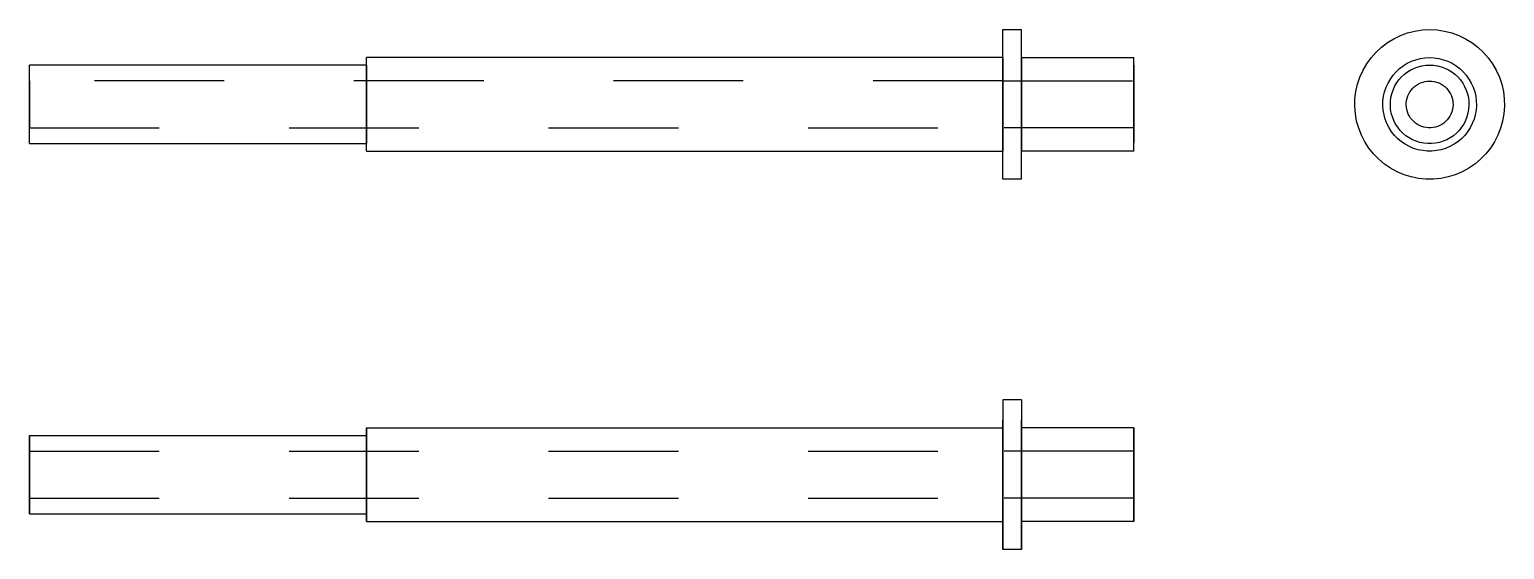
# Model space of a CAD drawing. Extents: x 0 to 1.14, y 0 to 0.4.
import ezdxf

# ---------------------------------------------------------------- set-up
doc = ezdxf.new("R2010")
doc.units = 0
doc.linetypes.add('HIDDEN', pattern=[0.042549, 0.02838, -0.014169])
for name, color, linetype in [('FRONT', 7, 'CONTINUOUS'), ('FRONT_HID', 7, 'HIDDEN'), ('LEFT', 7, 'CONTINUOUS'), ('TOP', 7, 'CONTINUOUS'), ('TOP_HID', 7, 'HIDDEN')]:
    doc.layers.add(name, color=color, linetype=linetype)

msp = doc.modelspace()

# ---------------------------------------------------------------- linework, layer by layer
at = {"layer": 'FRONT'}
for p, q in [((0.75, 0.285577), (0.75, 0.400962)), ((0.75, 0.400962), (0.764423, 0.400962)), ((0.764423, 0.285577), (0.764423, 0.400962)), ((0.75, 0.379327), (0.259615, 0.379327)), ((0.259615, 0.307212), (0.259615, 0.379327)), ((0.764423, 0.379327), (0.850962, 0.379327)), ((0.850962, 0.307212), (0.850962, 0.379327)), ((0.259615, 0.373558), (0, 0.373558)), ((0, 0.312981), (0, 0.373558)), ((0, 0.312981), (0.259615, 0.312981)), ((0.259615, 0.307212), (0.75, 0.307212)), ((0.850962, 0.307212), (0.764423, 0.307212)), ((0.764423, 0.285577), (0.75, 0.285577))]:
    msp.add_line(p, q, dxfattribs=at)
at = {"layer": 'FRONT_HID', "linetype": 'HIDDEN'}
for p, q in [((0.75, 0.379327), (0.75, 0.307212)), ((0.75, 0.307212), (0.75, 0.379327)), ((0.764423, 0.379327), (0.764423, 0.307212)), ((0.764423, 0.307212), (0.764423, 0.379327)), ((0.259615, 0.373558), (0.259615, 0.312981)), ((0.259615, 0.312981), (0.259615, 0.373558)), ((0.850962, 0.373558), (0.850962, 0.371635)), ((0.850962, 0.371635), (0.850962, 0.373558)), ((0.850962, 0.371635), (0.850962, 0.369712)), ((0.850962, 0.369712), (0.850962, 0.371635)), ((0.850962, 0.369712), (0.850962, 0.367788)), ((0.850962, 0.367788), (0.850962, 0.369712)), ((0.850962, 0.367788), (0.850962, 0.365865)), ((0.850962, 0.365865), (0.850962, 0.367788)), ((0.850962, 0.365865), (0.850962, 0.363942)), ((0.850962, 0.363942), (0.850962, 0.365865)), ((0.850962, 0.363942), (0.850962, 0.362019)), ((0.850962, 0.362019), (0.850962, 0.363942)), ((0, 0.361298), (0, 0.32524)), ((0, 0.32524), (0, 0.361298)), ((0.75, 0.361298), (0, 0.361298)), ((0.75, 0.361298), (0.850962, 0.361298)), ((0.850962, 0.362019), (0.850962, 0.360096)), ((0.850962, 0.360096), (0.850962, 0.362019)), ((0.850962, 0.361298), (0.850962, 0.32524)), ((0.850962, 0.32524), (0.850962, 0.361298)), ((0.850962, 0.360096), (0.850962, 0.358173)), ((0.850962, 0.358173), (0.850962, 0.360096)), ((0.850962, 0.358173), (0.850962, 0.35625)), ((0.850962, 0.35625), (0.850962, 0.358173)), ((0.850962, 0.35625), (0.850962, 0.354327)), ((0.850962, 0.354327), (0.850962, 0.35625)), ((0.850962, 0.354327), (0.850962, 0.352404)), ((0.850962, 0.352404), (0.850962, 0.354327)), ((0.850962, 0.352404), (0.850962, 0.350481)), ((0.850962, 0.350481), (0.850962, 0.352404)), ((0.850962, 0.350481), (0.850962, 0.348558)), ((0.850962, 0.348558), (0.850962, 0.350481)), ((0.850962, 0.348558), (0.850962, 0.346635)), ((0.850962, 0.346635), (0.850962, 0.348558)), ((0.850962, 0.346635), (0.850962, 0.344712)), ((0.850962, 0.344712), (0.850962, 0.346635)), ((0.850962, 0.344712), (0.850962, 0.342788)), ((0.850962, 0.342788), (0.850962, 0.344712)), ((0.850962, 0.342788), (0.850962, 0.340865)), ((0.850962, 0.340865), (0.850962, 0.342788)), ((0.850962, 0.340865), (0.850962, 0.338942)), ((0.850962, 0.338942), (0.850962, 0.340865)), ((0.850962, 0.338942), (0.850962, 0.337019)), ((0.850962, 0.337019), (0.850962, 0.338942)), ((0.850962, 0.337019), (0.850962, 0.335096)), ((0.850962, 0.335096), (0.850962, 0.337019)), ((0.850962, 0.335096), (0.850962, 0.333173)), ((0.850962, 0.333173), (0.850962, 0.335096)), ((0.850962, 0.333173), (0.850962, 0.33125)), ((0.850962, 0.33125), (0.850962, 0.333173)), ((0.850962, 0.33125), (0.850962, 0.329327)), ((0.850962, 0.329327), (0.850962, 0.33125)), ((0, 0.32524), (0.75, 0.32524)), ((0.850962, 0.32524), (0.75, 0.32524)), ((0.850962, 0.329327), (0.850962, 0.327404)), ((0.850962, 0.327404), (0.850962, 0.329327)), ((0.850962, 0.327404), (0.850962, 0.325481)), ((0.850962, 0.325481), (0.850962, 0.327404)), ((0.850962, 0.325481), (0.850962, 0.323558)), ((0.850962, 0.323558), (0.850962, 0.325481)), ((0.850962, 0.323558), (0.850962, 0.321635)), ((0.850962, 0.321635), (0.850962, 0.323558)), ((0.850962, 0.321635), (0.850962, 0.319712)), ((0.850962, 0.319712), (0.850962, 0.321635)), ((0.850962, 0.319712), (0.850962, 0.317788)), ((0.850962, 0.317788), (0.850962, 0.319712)), ((0.850962, 0.317788), (0.850962, 0.315865)), ((0.850962, 0.315865), (0.850962, 0.317788)), ((0.850962, 0.315865), (0.850962, 0.313942)), ((0.850962, 0.313942), (0.850962, 0.315865))]:
    msp.add_line(p, q, dxfattribs=at)
at = {"layer": 'LEFT'}
for p, q in [((1.056419, 0.39636), (1.061823, 0.398327)), ((1.061823, 0.398327), (1.067397, 0.399746)), ((1.067397, 0.399746), (1.073084, 0.400603)), ((1.073084, 0.400603), (1.078828, 0.40089)), ((1.078828, 0.40089), (1.084573, 0.400603)), ((1.084573, 0.400603), (1.09026, 0.399746)), ((1.09026, 0.399746), (1.095833, 0.398327)), ((1.095833, 0.398327), (1.101238, 0.39636)), ((1.037528, 0.38348), (1.041744, 0.387392)), ((1.041744, 0.387392), (1.046329, 0.390865)), ((1.046329, 0.390865), (1.051237, 0.393864)), ((1.051237, 0.393864), (1.056419, 0.39636)), ((1.101238, 0.39636), (1.10642, 0.393864)), ((1.10642, 0.393864), (1.111327, 0.390865)), ((1.111327, 0.390865), (1.115912, 0.387392)), ((1.115912, 0.387392), (1.120128, 0.38348)), ((1.030365, 0.374498), (1.033723, 0.379168)), ((1.033723, 0.379168), (1.037528, 0.38348)), ((1.061583, 0.374864), (1.064822, 0.376424)), ((1.064822, 0.376424), (1.0682, 0.377653)), ((1.0682, 0.377653), (1.071684, 0.37854)), ((1.071684, 0.37854), (1.075238, 0.379076)), ((1.075238, 0.379076), (1.078828, 0.379255)), ((1.078828, 0.379255), (1.082418, 0.379076)), ((1.082418, 0.379076), (1.085973, 0.37854)), ((1.085973, 0.37854), (1.089456, 0.377653)), ((1.089456, 0.377653), (1.092834, 0.376424)), ((1.092834, 0.376424), (1.096073, 0.374864)), ((1.120128, 0.38348), (1.123934, 0.379168)), ((1.123934, 0.379168), (1.127291, 0.374498)), ((1.023292, 0.358823), (1.025124, 0.364275)), ((1.025124, 0.364275), (1.027489, 0.369517)), ((1.027489, 0.369517), (1.030365, 0.374498)), ((1.048539, 0.36276), (1.050637, 0.365679)), ((1.050637, 0.365679), (1.053016, 0.368374)), ((1.053016, 0.368374), (1.055651, 0.370819)), ((1.055148, 0.362082), (1.057146, 0.364346)), ((1.055651, 0.370819), (1.058516, 0.37299)), ((1.057146, 0.364346), (1.059359, 0.3664)), ((1.058516, 0.37299), (1.061583, 0.374864)), ((1.059359, 0.3664), (1.061766, 0.368223)), ((1.061766, 0.368223), (1.064343, 0.369797)), ((1.064343, 0.369797), (1.067063, 0.371108)), ((1.067063, 0.371108), (1.069901, 0.37214)), ((1.069901, 0.37214), (1.072827, 0.372885)), ((1.072827, 0.372885), (1.075812, 0.373335)), ((1.075812, 0.373335), (1.078828, 0.373486)), ((1.078828, 0.373486), (1.081844, 0.373335)), ((1.081844, 0.373335), (1.08483, 0.372885)), ((1.08483, 0.372885), (1.087756, 0.37214)), ((1.087756, 0.37214), (1.090593, 0.371108)), ((1.090593, 0.371108), (1.093314, 0.369797)), ((1.093314, 0.369797), (1.09589, 0.368223)), ((1.09589, 0.368223), (1.098297, 0.3664)), ((1.096073, 0.374864), (1.09914, 0.37299)), ((1.098297, 0.3664), (1.100511, 0.364346)), ((1.09914, 0.37299), (1.102006, 0.370819)), ((1.100511, 0.364346), (1.102509, 0.362082)), ((1.102006, 0.370819), (1.104641, 0.368374)), ((1.104641, 0.368374), (1.107019, 0.365679)), ((1.107019, 0.365679), (1.109118, 0.36276)), ((1.127291, 0.374498), (1.130167, 0.369517)), ((1.130167, 0.369517), (1.132532, 0.364275)), ((1.132532, 0.364275), (1.134364, 0.358823)), ((1.021297, 0.347509), (1.022012, 0.353216)), ((1.022012, 0.353216), (1.023292, 0.358823)), ((1.043318, 0.349459), (1.044118, 0.352963)), ((1.044118, 0.352963), (1.045263, 0.356371)), ((1.045263, 0.356371), (1.046741, 0.359647)), ((1.046741, 0.359647), (1.048539, 0.36276)), ((1.049672, 0.351401), (1.050633, 0.354263)), ((1.050633, 0.354263), (1.051875, 0.357015)), ((1.051875, 0.357015), (1.053385, 0.35963)), ((1.053385, 0.35963), (1.055148, 0.362082)), ((1.062785, 0.351422), (1.063684, 0.352979)), ((1.063684, 0.352979), (1.064733, 0.354438)), ((1.064733, 0.354438), (1.065922, 0.355786)), ((1.065922, 0.355786), (1.06724, 0.357008)), ((1.06724, 0.357008), (1.068672, 0.358094)), ((1.068672, 0.358094), (1.070206, 0.359031)), ((1.070206, 0.359031), (1.071825, 0.359811)), ((1.071825, 0.359811), (1.073514, 0.360425)), ((1.073514, 0.360425), (1.075256, 0.360869)), ((1.075256, 0.360869), (1.077033, 0.361137)), ((1.077033, 0.361137), (1.078828, 0.361226)), ((1.078828, 0.361226), (1.080623, 0.361137)), ((1.080623, 0.361137), (1.082401, 0.360869)), ((1.082401, 0.360869), (1.084142, 0.360425)), ((1.084142, 0.360425), (1.085831, 0.359811)), ((1.085831, 0.359811), (1.087451, 0.359031)), ((1.087451, 0.359031), (1.088984, 0.358094)), ((1.088984, 0.358094), (1.090417, 0.357008)), ((1.090417, 0.357008), (1.091734, 0.355786)), ((1.091734, 0.355786), (1.092924, 0.354438)), ((1.092924, 0.354438), (1.093973, 0.352979)), ((1.093973, 0.352979), (1.094872, 0.351422)), ((1.102509, 0.362082), (1.104271, 0.35963)), ((1.104271, 0.35963), (1.105781, 0.357015)), ((1.105781, 0.357015), (1.107023, 0.354263)), ((1.107023, 0.354263), (1.107985, 0.351401)), ((1.109118, 0.36276), (1.110915, 0.359647)), ((1.110915, 0.359647), (1.112393, 0.356371)), ((1.112393, 0.356371), (1.113538, 0.352963)), ((1.113538, 0.352963), (1.114338, 0.349459)), ((1.134364, 0.358823), (1.135644, 0.353216)), ((1.135644, 0.353216), (1.136359, 0.347509)), ((1.021154, 0.341759), (1.021297, 0.347509)), ((1.021584, 0.336024), (1.021154, 0.341759)), ((1.042782, 0.342299), (1.042871, 0.345892)), ((1.04305, 0.338714), (1.042782, 0.342299)), ((1.042871, 0.345892), (1.043318, 0.349459)), ((1.048549, 0.342442), (1.048624, 0.345461)), ((1.048775, 0.339431), (1.048549, 0.342442)), ((1.048624, 0.345461), (1.049, 0.348457)), ((1.049, 0.348457), (1.049672, 0.351401)), ((1.060805, 0.342748), (1.06085, 0.344545)), ((1.060939, 0.340956), (1.060805, 0.342748)), ((1.06085, 0.344545), (1.061073, 0.346328)), ((1.061251, 0.339186), (1.060939, 0.340956)), ((1.061073, 0.346328), (1.061473, 0.34808)), ((1.061473, 0.34808), (1.062046, 0.349784)), ((1.062046, 0.349784), (1.062785, 0.351422)), ((1.094872, 0.351422), (1.095611, 0.349784)), ((1.095611, 0.349784), (1.096183, 0.34808)), ((1.096183, 0.34808), (1.096583, 0.346328)), ((1.096717, 0.340956), (1.096405, 0.339186)), ((1.096583, 0.346328), (1.096807, 0.344545)), ((1.096851, 0.342748), (1.096717, 0.340956)), ((1.096807, 0.344545), (1.096851, 0.342748)), ((1.107985, 0.351401), (1.108657, 0.348457)), ((1.108657, 0.348457), (1.109032, 0.345461)), ((1.109107, 0.342442), (1.108882, 0.339431)), ((1.109032, 0.345461), (1.109107, 0.342442)), ((1.114338, 0.349459), (1.114785, 0.345892)), ((1.114875, 0.342299), (1.114606, 0.338714)), ((1.114785, 0.345892), (1.114875, 0.342299)), ((1.136503, 0.341759), (1.136073, 0.336024)), ((1.136359, 0.347509), (1.136503, 0.341759)), ((1.022582, 0.33036), (1.021584, 0.336024)), ((1.02414, 0.324823), (1.022582, 0.33036)), ((1.043675, 0.335174), (1.04305, 0.338714)), ((1.044648, 0.331714), (1.043675, 0.335174)), ((1.045961, 0.328367), (1.044648, 0.331714)), ((1.049299, 0.336458), (1.048775, 0.339431)), ((1.050117, 0.333551), (1.049299, 0.336458)), ((1.05122, 0.33074), (1.050117, 0.333551)), ((1.052598, 0.328053), (1.05122, 0.33074)), ((1.061738, 0.337456), (1.061251, 0.339186)), ((1.062395, 0.335782), (1.061738, 0.337456)), ((1.063215, 0.334183), (1.062395, 0.335782)), ((1.06419, 0.332673), (1.063215, 0.334183)), ((1.065311, 0.331268), (1.06419, 0.332673)), ((1.066565, 0.329981), (1.065311, 0.331268)), ((1.067942, 0.328826), (1.066565, 0.329981)), ((1.091091, 0.329981), (1.089714, 0.328826)), ((1.092346, 0.331268), (1.091091, 0.329981)), ((1.093467, 0.332673), (1.092346, 0.331268)), ((1.094442, 0.334183), (1.093467, 0.332673)), ((1.095262, 0.335782), (1.094442, 0.334183)), ((1.095918, 0.337456), (1.095262, 0.335782)), ((1.096405, 0.339186), (1.095918, 0.337456)), ((1.106436, 0.33074), (1.105059, 0.328053)), ((1.107539, 0.333551), (1.106436, 0.33074)), ((1.108357, 0.336458), (1.107539, 0.333551)), ((1.108882, 0.339431), (1.108357, 0.336458)), ((1.113008, 0.331714), (1.111695, 0.328367)), ((1.113982, 0.335174), (1.113008, 0.331714)), ((1.114606, 0.338714), (1.113982, 0.335174)), ((1.135074, 0.33036), (1.133516, 0.324823)), ((1.136073, 0.336024), (1.135074, 0.33036)), ((1.026241, 0.319469), (1.02414, 0.324823)), ((1.028865, 0.314351), (1.026241, 0.319469)), ((1.047601, 0.325169), (1.045961, 0.328367)), ((1.049552, 0.322149), (1.047601, 0.325169)), ((1.051793, 0.319339), (1.049552, 0.322149)), ((1.054303, 0.316765), (1.051793, 0.319339)), ((1.054236, 0.325517), (1.052598, 0.328053)), ((1.056119, 0.323156), (1.054236, 0.325517)), ((1.058227, 0.320995), (1.056119, 0.323156)), ((1.06054, 0.319054), (1.058227, 0.320995)), ((1.063035, 0.317353), (1.06054, 0.319054)), ((1.069427, 0.327814), (1.067942, 0.328826)), ((1.071006, 0.326954), (1.069427, 0.327814)), ((1.072662, 0.326256), (1.071006, 0.326954)), ((1.074379, 0.325726), (1.072662, 0.326256)), ((1.076141, 0.32537), (1.074379, 0.325726)), ((1.07793, 0.325191), (1.076141, 0.32537)), ((1.079727, 0.325191), (1.07793, 0.325191)), ((1.081515, 0.32537), (1.079727, 0.325191)), ((1.083277, 0.325726), (1.081515, 0.32537)), ((1.084994, 0.326256), (1.083277, 0.325726)), ((1.086651, 0.326954), (1.084994, 0.326256)), ((1.088229, 0.327814), (1.086651, 0.326954)), ((1.089714, 0.328826), (1.088229, 0.327814)), ((1.097117, 0.319054), (1.094622, 0.317353)), ((1.09943, 0.320995), (1.097117, 0.319054)), ((1.101538, 0.323156), (1.09943, 0.320995)), ((1.103421, 0.325517), (1.101538, 0.323156)), ((1.105864, 0.319339), (1.103354, 0.316765)), ((1.105059, 0.328053), (1.103421, 0.325517)), ((1.108105, 0.322149), (1.105864, 0.319339)), ((1.110055, 0.325169), (1.108105, 0.322149)), ((1.111695, 0.328367), (1.110055, 0.325169)), ((1.131415, 0.319469), (1.128791, 0.314351)), ((1.133516, 0.324823), (1.131415, 0.319469)), ((1.031986, 0.30952), (1.028865, 0.314351)), ((1.035572, 0.305023), (1.031986, 0.30952)), ((1.057056, 0.314455), (1.054303, 0.316765)), ((1.060026, 0.31243), (1.057056, 0.314455)), ((1.063183, 0.310711), (1.060026, 0.31243)), ((1.065687, 0.315909), (1.063035, 0.317353)), ((1.066496, 0.309314), (1.063183, 0.310711)), ((1.068469, 0.314736), (1.065687, 0.315909)), ((1.069931, 0.308255), (1.066496, 0.309314)), ((1.071354, 0.313846), (1.068469, 0.314736)), ((1.073454, 0.307543), (1.069931, 0.308255)), ((1.074314, 0.313247), (1.071354, 0.313846)), ((1.077031, 0.307185), (1.073454, 0.307543)), ((1.077318, 0.312947), (1.074314, 0.313247)), ((1.080626, 0.307185), (1.077031, 0.307185)), ((1.080338, 0.312947), (1.077318, 0.312947)), ((1.083342, 0.313247), (1.080338, 0.312947)), ((1.084202, 0.307543), (1.080626, 0.307185)), ((1.086302, 0.313846), (1.083342, 0.313247)), ((1.087726, 0.308255), (1.084202, 0.307543)), ((1.089187, 0.314736), (1.086302, 0.313846)), ((1.091161, 0.309314), (1.087726, 0.308255)), ((1.09197, 0.315909), (1.089187, 0.314736)), ((1.094473, 0.310711), (1.091161, 0.309314)), ((1.094622, 0.317353), (1.09197, 0.315909)), ((1.09763, 0.31243), (1.094473, 0.310711)), ((1.1006, 0.314455), (1.09763, 0.31243)), ((1.103354, 0.316765), (1.1006, 0.314455)), ((1.125671, 0.30952), (1.122085, 0.305023)), ((1.128791, 0.314351), (1.125671, 0.30952)), ((1.039587, 0.300906), (1.035572, 0.305023)), ((1.043993, 0.297209), (1.039587, 0.300906)), ((1.048745, 0.293969), (1.043993, 0.297209)), ((1.113663, 0.297209), (1.108911, 0.293969)), ((1.118069, 0.300906), (1.113663, 0.297209)), ((1.122085, 0.305023), (1.118069, 0.300906)), ((1.053796, 0.291219), (1.048745, 0.293969)), ((1.059096, 0.288984), (1.053796, 0.291219)), ((1.064592, 0.287289), (1.059096, 0.288984)), ((1.07023, 0.28615), (1.064592, 0.287289)), ((1.075952, 0.285577), (1.07023, 0.28615)), ((1.081704, 0.285577), (1.075952, 0.285577)), ((1.087427, 0.28615), (1.081704, 0.285577)), ((1.093064, 0.287289), (1.087427, 0.28615)), ((1.09856, 0.288984), (1.093064, 0.287289)), ((1.10386, 0.291219), (1.09856, 0.288984)), ((1.108911, 0.293969), (1.10386, 0.291219))]:
    msp.add_line(p, q, dxfattribs=at)
at = {"layer": 'TOP'}
for p, q in [((0.75, 0.115385), (0.75, 0.057692)), ((0.764423, 0.115385), (0.75, 0.115385)), ((0.764423, 0.115385), (0.764423, 0.057692)), ((0.259615, 0.09375), (0.259615, 0.057692)), ((0.259615, 0.09375), (0.75, 0.09375)), ((0.850962, 0.09375), (0.764423, 0.09375)), ((0.850962, 0.09375), (0.850962, 0.057692)), ((0, 0.087981), (0, 0.057692)), ((0, 0.087981), (0.259615, 0.087981)), ((0, 0.057692), (0, 0.027404)), ((0.259615, 0.057692), (0.259615, 0.021635)), ((0.75, 0.057692), (0.75, 0)), ((0.764423, 0.057692), (0.764423, 0)), ((0.850962, 0.057692), (0.850962, 0.021635)), ((0, 0.027404), (0.259615, 0.027404)), ((0.259615, 0.021635), (0.75, 0.021635)), ((0.850962, 0.021635), (0.764423, 0.021635)), ((0.764423, 0), (0.75, 0))]:
    msp.add_line(p, q, dxfattribs=at)
at = {"layer": 'TOP_HID', "linetype": 'HIDDEN'}
for p, q in [((0.75, 0), (0.75, 0.115385)), ((0.764423, 0), (0.764423, 0.115385)), ((0.259615, 0.021635), (0.259615, 0.09375)), ((0.75, 0.021635), (0.75, 0.09375)), ((0.75, 0.09375), (0.75, 0.057692)), ((0.764423, 0.021635), (0.764423, 0.09375)), ((0.764423, 0.09375), (0.764423, 0.057692)), ((0.850962, 0.021635), (0.850962, 0.09375)), ((0, 0.027404), (0, 0.087981)), ((0.259615, 0.027404), (0.259615, 0.087981)), ((0.259615, 0.087981), (0.259615, 0.057692)), ((0.850962, 0.084878), (0.850962, 0.086753)), ((0.850962, 0.086753), (0.850962, 0.085815)), ((0.850962, 0.085815), (0.850962, 0.08394)), ((0.850962, 0.083003), (0.850962, 0.084878)), ((0.850962, 0.08394), (0.850962, 0.082066)), ((0.850962, 0.081128), (0.850962, 0.083003)), ((0.850962, 0.082066), (0.850962, 0.080191)), ((0.850962, 0.079253), (0.850962, 0.081128)), ((0.850962, 0.080191), (0.850962, 0.078316)), ((0, 0.039663), (0, 0.075721)), ((0, 0.075721), (0, 0.057692)), ((0, 0.075721), (0.75, 0.075721)), ((0.850962, 0.075721), (0.75, 0.075721)), ((0.850962, 0.077378), (0.850962, 0.079253)), ((0.850962, 0.078316), (0.850962, 0.076441)), ((0.850962, 0.075503), (0.850962, 0.077378)), ((0.850962, 0.076441), (0.850962, 0.074566)), ((0.850962, 0.039663), (0.850962, 0.075721)), ((0.850962, 0.075721), (0.850962, 0.057692)), ((0.850962, 0.073629), (0.850962, 0.075503)), ((0.850962, 0.074566), (0.850962, 0.072691)), ((0.850962, 0.071754), (0.850962, 0.073629)), ((0.850962, 0.072691), (0.850962, 0.070816)), ((0.850962, 0.069879), (0.850962, 0.071754)), ((0.850962, 0.070816), (0.850962, 0.068941)), ((0.850962, 0.068004), (0.850962, 0.069879)), ((0.850962, 0.068941), (0.850962, 0.067067)), ((0, 0.057692), (0, 0.039663)), ((0.259615, 0.057692), (0.259615, 0.027404)), ((0.75, 0.057692), (0.75, 0.021635)), ((0.764423, 0.057692), (0.764423, 0.021635)), ((0.850962, 0.066129), (0.850962, 0.068004)), ((0.850962, 0.067067), (0.850962, 0.065192)), ((0.850962, 0.064254), (0.850962, 0.066129)), ((0.850962, 0.065192), (0.850962, 0.063317)), ((0.850962, 0.062379), (0.850962, 0.064254)), ((0.850962, 0.063317), (0.850962, 0.061442)), ((0.850962, 0.060505), (0.850962, 0.062379)), ((0.850962, 0.061442), (0.850962, 0.059567)), ((0.850962, 0.05863), (0.850962, 0.060505)), ((0.850962, 0.059567), (0.850962, 0.057692)), ((0.850962, 0.056755), (0.850962, 0.05863)), ((0.850962, 0.057692), (0.850962, 0.055817)), ((0.850962, 0.057692), (0.850962, 0.039663)), ((0.850962, 0.05488), (0.850962, 0.056755)), ((0.850962, 0.055817), (0.850962, 0.053943)), ((0.850962, 0.053005), (0.850962, 0.05488)), ((0.850962, 0.053943), (0.850962, 0.052068)), ((0.850962, 0.05113), (0.850962, 0.053005)), ((0.850962, 0.052068), (0.850962, 0.050193)), ((0.850962, 0.049255), (0.850962, 0.05113)), ((0.850962, 0.050193), (0.850962, 0.048318)), ((0.850962, 0.047381), (0.850962, 0.049255)), ((0.850962, 0.048318), (0.850962, 0.046443)), ((0.850962, 0.045506), (0.850962, 0.047381)), ((0.850962, 0.046443), (0.850962, 0.044568)), ((0.850962, 0.043631), (0.850962, 0.045506)), ((0, 0.039663), (0.75, 0.039663)), ((0.850962, 0.039663), (0.75, 0.039663)), ((0.850962, 0.044568), (0.850962, 0.042693)), ((0.850962, 0.041756), (0.850962, 0.043631)), ((0.850962, 0.042693), (0.850962, 0.040819)), ((0.850962, 0.039881), (0.850962, 0.041756)), ((0.850962, 0.040819), (0.850962, 0.038944)), ((0.850962, 0.038006), (0.850962, 0.039881)), ((0.850962, 0.038944), (0.850962, 0.037069)), ((0.850962, 0.036131), (0.850962, 0.038006)), ((0.850962, 0.037069), (0.850962, 0.035194)), ((0.850962, 0.034257), (0.850962, 0.036131)), ((0.850962, 0.035194), (0.850962, 0.033319)), ((0.850962, 0.032382), (0.850962, 0.034257)), ((0.850962, 0.033319), (0.850962, 0.031444)), ((0.850962, 0.030507), (0.850962, 0.032382)), ((0.850962, 0.031444), (0.850962, 0.029569)), ((0.850962, 0.028632), (0.850962, 0.030507)), ((0.850962, 0.029569), (0.850962, 0.028632))]:
    msp.add_line(p, q, dxfattribs=at)

doc.saveas('drawing.dxf')
